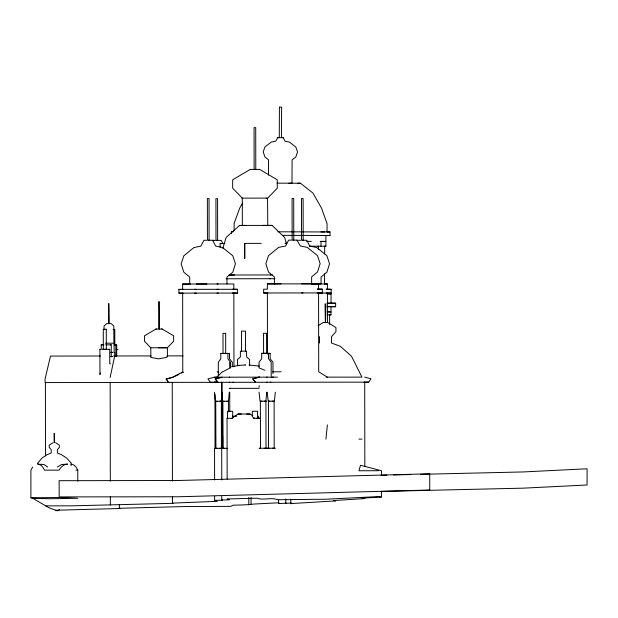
<?xml version="1.0" encoding="UTF-8"?>
<svg xmlns="http://www.w3.org/2000/svg" width="618" height="618" viewBox="0 0 618 618"><rect width="100%" height="100%" fill="white"/><g stroke="black" fill="none" stroke-linecap="round" stroke-linejoin="round"><path stroke-width="0.93" d="M231.449 233.388L231.456 231.619L233.195 231.619M234.129 230.715L234.16 223.283L239.799 207.911L242.565 203.152M268.498 175.133L268.567 159.861L264.875 156.902L263.214 151.858L264.913 146.991L271.341 142.04L275.744 141.19L277.683 137.667L278.401 137.667M318.463 249.069L318.471 246.211L317.613 246.211M321.005 246.227L321.028 241.406L325.895 241.414L320.194 241.391M324.52 284.319L324.566 273.844M324.651 253.844L324.682 246.227M309.494 246.188L325.879 246.234L325.925 235.497M327.03 231.951L327.061 223.608L321.553 208.196L312.932 193.063L300.472 183.229L277.127 183.152M329.603 324.411L329.641 314.856M321.051 235.481L330.02 235.504L330.035 231.959L327.27 231.943M327.246 314.848L330.985 314.863L331.016 306.683M331.032 303.191L331.07 293.867L328.243 293.844M327.37 306.675L335.62 306.698L335.636 303.206L330.599 303.175M222.194 448.313L222.086 382.225L221.599 382.218L221.615 392.245L222.565 401.252L228.459 401.244L229.263 392.229M266.729 392.167L265.902 401.182L266.034 448.235L264.257 448.235M259.073 387.347L259.228 385.617M214.469 392.268L215.504 401.275L221.213 401.267L222.101 392.252M325.949 439.143L327.37 424.875M275.342 392.167L274.377 401.182L272.252 401.182M110.151 377.459L114.678 355.976M100.34 372.932L99.954 374.57L99.915 349.325L109.703 349.317L109.726 363.77L110.46 363.786M222.781 248.436L226.134 237.428L239.552 225.439L245.74 225.416M206.613 240.278L203.925 240.278L200.889 246.111L193.921 247.563L183.801 255.806L181.151 263.878L183.832 272.214L189.703 277.08L189.711 284.033M291.31 240.139L288.614 240.139L285.578 245.972L278.61 247.424L268.498 255.667L265.84 263.739L268.521 272.075L274.392 276.941L274.4 283.894L311.65 283.847L311.634 276.903L317.49 272.02L320.139 263.677L317.467 255.613L307.324 247.393L300.348 245.956L296.995 240.124M32.692 466.999L30.9 470.144L30.9 497.451M363.932 382.163L368.683 382.148L371.032 378.795L364.697 377.127M216.895 377.204L222.264 371.835M113.859 343.199L113.828 326.088L111.271 323.616L106.59 323.616L104.033 326.095L104.04 329.711M252.777 415.76L249.927 414.029L238.023 413.998L231.997 418.293L232.407 418.301L227.053 418.301L227.154 479.02M53.055 442.673L49.216 445.246L49.216 447.324L51.224 449.78L51.224 452.994L47.215 454.647L42.186 457.861L37.489 463.4M326.095 377.134L361.947 377.127L351.526 356.277L340.387 346.327L331.526 343.036L331.518 336.625L335.937 331.719L335.929 327.563L327.671 322.457L323.26 322.457L318.2 325.686M267.718 198.123L277.266 188.181L277.25 179.776L259.684 169.417L250.244 169.425L232.669 179.815L232.677 188.22L242.295 198.146L242.341 225.431L267.764 225.408L267.563 198.123M167.308 347.764L173.643 341.275L173.635 335.783L162.155 329.023L155.991 329.023L144.512 335.813L144.519 341.298L150.8 347.787L150.815 357.397L158.509 358.849L166.814 357.366L167.13 355.883L183.106 355.86M59.591 509.51L57.389 510.862L48.93 507.741L32.538 498.162L30.9 497.822L59.143 497.482L77.768 498.286L49.455 498.757L32.515 498.201M222.743 371.843L229.726 368.119L229.718 362.248M178.896 374.462L172.847 377.351L166.319 379.035M57.42 466.999L61.607 464.535L67.617 464.11C63.778 464.095 60.919 467.03 59.143 470.144L44.481 470.144C43.144 467.378 41.143 464.18 37.698 464.11L44.063 464.535L47.617 466.999M285.786 499.043L285.786 503.353L286.265 503.168L278.618 503.562L278.61 500.016M119.336 504.705L119.336 508.29L182.024 506.598L231.032 506.335L233.04 505.184C240.139 505.076 247.154 504.875 254.091 504.041L278.95 502.766M183.353 372.206L181.159 372.863L183.005 372.523M277.443 377.142L214.446 377.212L207.918 378.888L210.352 382.241L212.963 382.279M221.144 377.436L215.551 378.873L217.984 382.225M231.595 366.86L238.378 365.447L245.578 364.968L245.091 364.96M238.865 365.454L237.482 365.74L237.466 359.552L240.387 356.965L240.379 351.163L246.296 351.155M172.437 496.409L172.445 503.122L217.25 501.329L214.639 500.379L214.631 496.277M285.786 503.353L291.526 503.06M290.808 499.097L290.815 503.593L335.62 500.912L333.589 500.572L364.89 498.571L362.063 498.108L381.522 497.081L378.455 496.578L326.041 499.228L277.636 499.707C271.109 497.026 263.562 500.642 256.995 498.178L227.185 498.981L229.432 499.792L221.785 500.001L221.777 496.262M214.639 500.379L222.271 500.178L221.785 500.001M45.593 505.872L71.317 505.841L173.048 503.338L172.445 503.122M55.774 510.229L119.938 508.506L119.336 508.29M381.036 475.227L386.737 475.095M393.465 474.941L410.769 474.539M420.379 474.323L523.23 471.943L587.077 468.784L587.1 484.999L523.253 488.158L381.059 491.441M267.463 225.416L272.067 225.4L284.566 237.358L286.567 243.778M229.966 275.018L234.5 275.002M223.098 448.305L222.874 401.252L224.373 401.252M222.944 448.305L224.45 448.297M241.816 198.139L266.791 198.108L266.312 198.1M208.567 240.278L209.085 240.278L209.023 198.579L207.37 198.556L207.432 240.255L212.623 240.263L215.659 246.095L222.627 247.532L232.77 255.752L235.45 263.824L232.801 272.159L226.945 277.042L226.953 283.986M297.32 240.124L292.129 240.116L292.059 198.417L293.712 198.44L293.774 240.139L293.256 240.132M214.693 240.394L212.476 240.402L215.172 240.402M222.913 243.724L221.182 240.394L215.991 240.387L215.929 198.679L217.575 198.702L217.644 240.41L217.127 240.402M300.711 240.263L298.339 240.263M311.31 283.963L321.051 283.971L321.043 277.026L326.899 272.144L329.548 263.801L326.876 255.736L316.725 247.517L309.757 246.08L306.729 240.248L301.538 240.24L301.468 198.54L303.121 198.563L303.183 240.263L302.666 240.255M220.147 247.223L220.139 243.461L224.859 243.469M244.705 243.392L244.728 258.44L244.705 243.392L261.213 243.361M286.783 243.353L284.968 243.353L286.018 243.368M228.915 275.01L270.823 274.94M226.034 278.78L270.576 278.703M182.642 289.379L182.634 284.041L206.968 283.994M267.965 293.025L263.647 293.002L263.639 289.239L267.378 289.147L267.37 283.901L281.051 283.863M196.315 284.01L218.139 283.979M311.263 283.855L318.564 283.84L318.571 289.085L322.31 289.17L322.318 292.932L317.706 292.94M324.666 283.971L327.401 283.963L327.409 289.209L331.148 289.294L331.155 293.056L326.103 293.04M183.229 293.164L178.911 293.141L178.903 289.379L196.323 289.34M194.585 289.34L218.262 289.301M232.963 289.317L237.575 289.309L237.582 293.071L232.971 293.079M178.911 293.141L196.331 293.102M194.593 293.102L218.27 293.063M263.647 293.002L303.005 292.924M105.632 343.199L112.994 343.183M101.236 348.413L101.228 344.829L103.894 344.836M105.732 344.836L111.255 344.829L111.271 356.594L112.406 356.609L110.568 356.617M113.936 344.906L116.694 344.898L116.709 356.177M150.491 347.779L166.798 347.756L158.486 347.764M116.184 349.456L118.023 349.448L117.435 349.44M110.56 352.368L113.009 352.376L112.406 352.368M218.324 375.86L218.301 362.272L220.819 358.772L220.811 353.403L229.494 353.419L229.502 358.795L232.337 362.287L232.345 366.482M264.805 370.236L259.05 367.888L259.035 362.202L261.731 358.703L261.723 353.334L270.143 353.349L270.151 358.726L272.963 362.218L272.978 373.736M100.525 355.999L50.514 356.076L45.006 379.22L45.153 382.581L168.753 382.38L165.948 379.027L172.244 377.343L182.773 371.966L182.65 293.141M113.581 355.976L151.124 355.914M272.646 371.812L281.19 371.789M214.222 381.831L217.065 381.831L217.065 382.272M168.297 382.38L368.683 382.148M259.081 388.328L229.255 388.367L230.228 388.374M215.929 448.328L215.728 401.275L217.25 401.267M220.611 401.267L221.352 401.267L221.429 448.32L220.68 448.32M260.533 448.243L260.363 401.19L261.901 401.19M265.222 401.19L266.273 401.19M269.981 401.182L268.475 401.19L268.544 448.235L269.548 448.235M259.081 392.183L260.047 401.19L265.902 401.182L264.18 401.182M267.208 392.175L268.204 401.182L274.006 401.175M227.053 418.301L227.463 418.309L227.455 411.318L232.708 411.318L232.723 418.301M258.146 418.27L257.59 418.262L257.582 411.271L252.322 411.279L252.329 417.142M232.345 416.2L236.756 416.192M258.54 418.301L260.093 418.293L258.826 418.278L258.378 416.153M215.806 448.32L217.32 448.32M214.608 479.97L214.554 448.32L227.439 448.297M378.409 470.715L358.95 470.754L360.479 465.292L381.484 470.761L381.491 475.458M242.596 225.454L239.552 225.439M262.704 225.392L272.067 225.4M270.568 274.94L272.461 274.933M269.293 278.703L274.902 278.703M216.98 283.971L233.828 283.979L233.836 289.309L232.522 289.294M275.08 283.917L267.37 283.901M301.715 283.832L318.564 283.84M190.344 284.056L182.634 284.041M311.464 283.956L327.401 283.963M183.222 289.402L178.903 289.379M216.988 289.301L237.575 289.309M301.723 292.924L322.318 292.932M216.995 293.063L237.582 293.071M317.876 293.048L331.155 293.056M113.094 329.409L114.786 329.409L114.809 344.682M217.119 371.897L218.896 371.897M219.521 401.267L221.352 401.267M226.651 401.244L228.521 401.244L228.536 411.812M54.175 442.673L54.029 433.411L54.608 433.411L54.446 442.673M272.329 448.228L274.191 448.228L274.114 401.182M219.599 448.313L221.429 448.32M75.96 470.144L77.768 470.144L77.768 481.26M282.457 137.683L283.183 137.69L285.076 141.221L289.471 142.101L295.852 147.092L297.521 151.974L295.813 157.003L292.098 159.938L291.997 183.198L288.892 183.191M297.876 183.222L300.472 183.229M320.896 231.935L330.035 231.959M327.424 293.859L331.07 293.867M327.385 303.183L335.636 303.206M327.347 311.897L330.993 311.905L327.254 311.889M277.683 137.667L278.795 137.675M277.791 231.796L324.782 231.951M282.48 235.358L324.767 235.497M306.636 241.36L311.379 241.375M326.968 303.183L329.742 303.191M326.953 306.683L329.726 306.69M281.607 137.683L283.183 137.69M325.338 235.481L330.02 235.504M330.584 306.675L335.62 306.698M231.456 231.619L233.589 231.626M324.465 246.227L325.879 246.234M329.394 314.856L330.985 314.863M254.631 169.417L254.137 169.409L254.068 127.625L255.721 127.648L255.79 169.432L255.288 169.425M259.027 169.409L259.684 169.417M250.244 169.425L250.893 169.432M220.139 243.461L221.19 243.477M318.571 289.085L317.258 289.07L322.31 289.17M327.409 289.209L326.103 289.193L331.148 289.294M317.266 292.917L318.579 292.932L318.703 371.766L327.293 377.119M232.53 293.056L233.843 293.071L233.959 366.667M325.338 322.457L325.053 303.948L325.81 303.963L325.586 322.457M155.991 329.023L156.416 329.031M158.865 329.015L158.494 301.785L159.575 301.8L159.289 329.023M161.731 329.015L162.155 329.023M110.429 344.813L111.255 344.829M116.694 344.898L115.875 344.89L115.89 356.663M101.228 344.829L102.047 344.844M246.482 351.155L246.675 356.965L249.602 359.537L249.618 365.284M109.116 349.309L109.703 349.317M99.915 349.325L100.502 349.332M268.058 353.318L268.459 353.326L268.475 358.703L271.171 362.194L271.194 375.79M269.68 353.349L270.143 353.349M261.723 353.334L262.125 353.334M227.478 353.388L227.903 353.396L227.911 358.764L230.437 362.256L230.444 368.127M228.969 353.411L229.494 353.419M220.811 353.403L221.236 353.403M248.977 365.014L259.351 366.119M271.016 377.111L273.627 377.15M266.698 377.111L267.185 377.119M229.239 377.173L229.726 377.181M222.078 377.196L215.064 378.865L217.497 382.218M214.446 377.212L217.057 377.243M270.321 382.133L270.808 382.14M266.713 382.14L267.192 382.148M229.247 382.202L229.734 382.21M232.855 382.194L233.341 382.202M246.706 413.983L249.927 414.029M238.023 413.998L241.244 414.045M256.872 418.255L257.273 418.255L253.774 418.255L254.176 418.262M358.904 439.089L361.97 439.135M275.435 448.228L259.166 448.243L259.653 448.251M266.814 448.228L267.787 448.243M214.554 448.32L215.041 448.328L214.956 394.168M290.815 503.593L291.549 503.716M70.985 464.11C74.43 464.18 76.431 467.378 77.768 470.144M253.264 417.521L254.492 418.262M55.612 442.673L59.39 445.246L59.39 447.324L57.389 449.78L57.389 452.994L61.391 454.647L66.42 457.861L71.116 463.006L71.116 465.678M166.806 379.699L167.779 381.043M381.515 491.426L381.522 496.123M364.705 382.156L364.836 466.49M327.416 293.056L327.463 322.689M319.444 336.64L319.452 343.052M267.385 293.002L267.478 354.176M251.047 497.482L251.055 504.002M248.799 497.451L248.807 504.883M245.524 351.155L245.493 331.117L241.491 331.124L241.522 351.163M229.749 392.237L229.78 411.696M222.658 435.968L222.673 448.32L221.707 448.305L221.754 479.954M172.252 382.372L172.414 481.082M167.408 347.764L167.424 356.3M114.755 356.64L114.747 352.399L114.145 352.391L114.129 343.199M110.158 382.488L110.321 481.19M110.344 496.524L110.359 505.022M109.054 323.616L108.768 303.569L108.799 323.616M45.4 382.581L45.516 455.775M279.413 107.138L279.282 137.675L281.476 137.683L281.607 107.146L279.413 107.138M259.05 377.127L252.53 378.803L255.45 382.163L253.017 378.811L259.537 377.134L259.05 377.127M429.719 473.79L177.992 480.495L59.15 480.696L59.173 496.911L178.015 496.772L429.742 490.004L429.719 473.79M106.288 329.27L103.268 329.278L103.299 349.325L106.319 349.317L106.288 329.27M225.655 333.349L222.998 333.357L223.028 353.403L225.686 353.396L225.655 333.349M266.567 333.287L263.554 333.287L263.585 353.334L266.597 353.326L266.567 333.287"/></g></svg>
